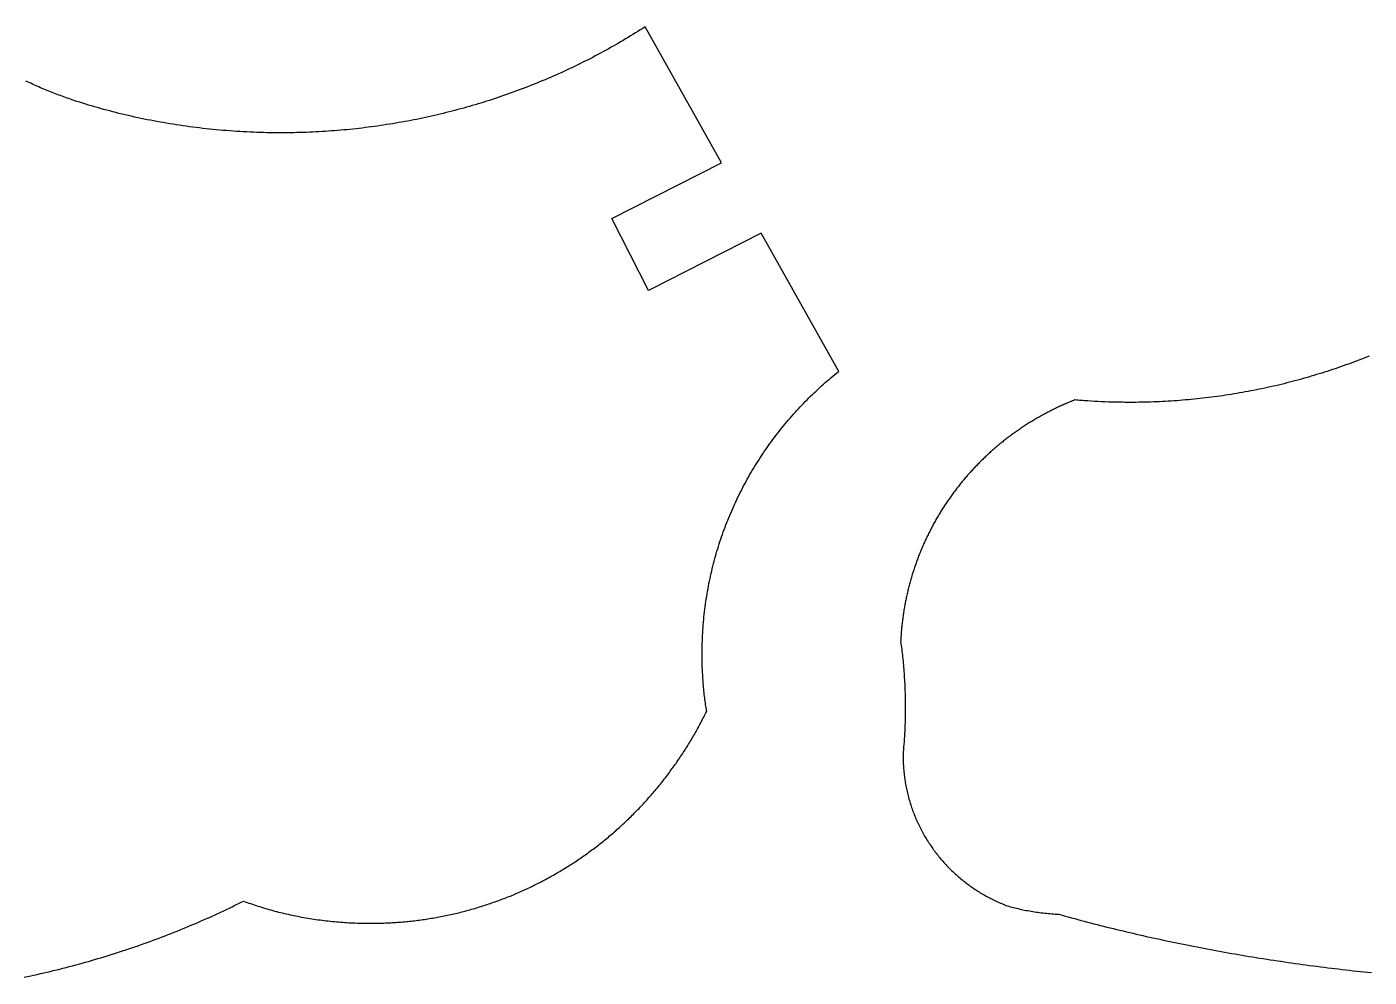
# Model space of a CAD drawing. Extents: x -331 to 1103, y -532 to 1751.
# Drawn here: x -128.5 to 73.6, y 512.5 to 655.7 of the extents above; entities that cross this region are included whole.
import ezdxf

# ---------------------------------------------------------------- set-up
doc = ezdxf.new("R2010")
doc.units = 0
doc.layers.add('Default_Layer', color=1, linetype='CONTINUOUS')

msp = doc.modelspace()

# ---------------------------------------------------------------- linework, layer by layer
at = {"layer": 'Default_Layer'}
for points in [[(-128.95, 512.51), (-128.46, 512.62), (-127.97, 512.72), (-127.48, 512.83), (-126.99, 512.93), (-126.5, 513.04), (-126.01, 513.15), (-125.53, 513.27), (-125.04, 513.38), (-124.56, 513.5), (-124.07, 513.62), (-123.59, 513.74), (-123.11, 513.86), (-122.63, 513.98), (-122.15, 514.1), (-121.67, 514.23), (-121.19, 514.36), (-120.71, 514.49), (-120.23, 514.62), (-119.76, 514.75), (-119.28, 514.88), (-118.81, 515.02), (-118.34, 515.16), (-117.86, 515.3), (-117.39, 515.44), (-116.92, 515.58), (-116.45, 515.72), (-115.98, 515.87), (-115.51, 516.02), (-115.05, 516.16), (-114.58, 516.31), (-114.12, 516.47), (-113.65, 516.62), (-113.19, 516.77), (-112.73, 516.93), (-112.26, 517.09), (-111.8, 517.25), (-111.34, 517.41), (-110.89, 517.57), (-110.43, 517.74), (-109.97, 517.9), (-109.52, 518.07), (-109.06, 518.24), (-108.61, 518.41), (-108.16, 518.58), (-107.71, 518.75), (-107.26, 518.93), (-106.81, 519.1), (-106.36, 519.28), (-105.91, 519.46), (-105.46, 519.64), (-105.02, 519.82), (-104.58, 520), (-104.13, 520.19), (-103.69, 520.38), (-103.25, 520.56), (-102.81, 520.75), (-102.37, 520.94), (-101.93, 521.13), (-101.5, 521.33), (-101.06, 521.52), (-100.63, 521.72), (-100.2, 521.92), (-99.76, 522.12), (-99.33, 522.32), (-98.9, 522.52), (-98.47, 522.72), (-98.05, 522.93), (-97.62, 523.13), (-97.2, 523.34), (-96.77, 523.55), (-96.35, 523.76), (-95.93, 523.97), (-95.66, 523.88), (-95.39, 523.78), (-95.12, 523.68), (-94.85, 523.59), (-94.58, 523.49), (-94.31, 523.4), (-94.03, 523.31), (-93.76, 523.22), (-93.48, 523.14), (-93.2, 523.05), (-92.92, 522.96), (-92.64, 522.88), (-92.36, 522.8), (-92.08, 522.72), (-91.8, 522.64), (-91.51, 522.56), (-91.23, 522.48), (-90.94, 522.41), (-90.65, 522.33), (-90.36, 522.26), (-90.07, 522.19), (-89.78, 522.12), (-89.49, 522.05), (-89.2, 521.99), (-88.91, 521.92), (-88.61, 521.86), (-88.32, 521.8), (-88.02, 521.74), (-87.72, 521.68), (-87.42, 521.62), (-87.12, 521.56), (-86.82, 521.51), (-86.52, 521.46), (-86.22, 521.41), (-85.92, 521.36), (-85.62, 521.31), (-85.31, 521.26), (-85.01, 521.22), (-84.7, 521.17), (-84.39, 521.13), (-84.09, 521.09), (-83.78, 521.05), (-83.47, 521.02), (-83.16, 520.98), (-82.85, 520.95), (-82.54, 520.92), (-82.23, 520.89), (-81.92, 520.86), (-81.6, 520.83), (-81.29, 520.81), (-80.98, 520.78), (-80.66, 520.76), (-80.35, 520.74), (-80.03, 520.72), (-79.71, 520.7), (-79.4, 520.69), (-79.08, 520.68), (-78.76, 520.66), (-78.44, 520.65), (-78.12, 520.65), (-77.8, 520.64), (-77.48, 520.64), (-77.16, 520.63), (-76.84, 520.63), (-76.58, 520.63), (-76.32, 520.64), (-76.06, 520.64), (-75.8, 520.64), (-75.55, 520.65), (-75.29, 520.65), (-75.03, 520.66), (-74.77, 520.67), (-74.51, 520.68), (-74.25, 520.69), (-74, 520.7), (-73.74, 520.72), (-73.48, 520.73), (-73.23, 520.75), (-72.97, 520.76), (-72.71, 520.78), (-72.46, 520.8), (-72.2, 520.82), (-71.95, 520.84), (-71.69, 520.87), (-71.44, 520.89), (-71.19, 520.91), (-70.93, 520.94), (-70.68, 520.97), (-70.43, 521), (-70.17, 521.02), (-69.92, 521.06), (-69.67, 521.09), (-69.42, 521.12), (-69.17, 521.15), (-68.92, 521.19), (-68.67, 521.22), (-68.42, 521.26), (-68.17, 521.3), (-67.92, 521.34), (-67.67, 521.38), (-67.42, 521.42), (-67.17, 521.46), (-66.92, 521.51), (-66.68, 521.55), (-66.43, 521.6), (-66.18, 521.64), (-65.94, 521.69), (-65.69, 521.74), (-65.44, 521.79), (-65.2, 521.84), (-64.95, 521.9), (-64.71, 521.95), (-64.46, 522), (-64.22, 522.06), (-63.98, 522.12), (-63.74, 522.17), (-63.49, 522.23), (-63.25, 522.29), (-63.01, 522.35), (-62.77, 522.41), (-62.53, 522.48), (-62.29, 522.54), (-62.05, 522.61), (-61.81, 522.67), (-61.57, 522.74), (-61.33, 522.81), (-61.09, 522.88), (-60.85, 522.95), (-60.62, 523.02), (-60.38, 523.09), (-60.14, 523.16), (-59.91, 523.24), (-59.67, 523.31), (-59.43, 523.39), (-59.2, 523.47), (-58.97, 523.54), (-58.73, 523.62), (-58.5, 523.7), (-58.27, 523.79), (-58.03, 523.87), (-57.8, 523.95), (-57.57, 524.03), (-57.34, 524.12), (-57.11, 524.21), (-56.88, 524.29), (-56.65, 524.38), (-56.42, 524.47), (-56.19, 524.56), (-55.96, 524.65), (-55.73, 524.74), (-55.51, 524.84), (-55.28, 524.93), (-55.05, 525.03), (-54.83, 525.12), (-54.6, 525.22), (-54.38, 525.32), (-54.15, 525.42), (-53.93, 525.52), (-53.71, 525.62), (-53.48, 525.72), (-53.26, 525.82), (-53.04, 525.93), (-52.82, 526.03), (-52.6, 526.14), (-52.38, 526.24), (-52.16, 526.35), (-51.94, 526.46), (-51.72, 526.57), (-51.5, 526.68), (-51.29, 526.79), (-51.07, 526.9), (-50.85, 527.01), (-50.64, 527.13), (-50.42, 527.24), (-50.21, 527.36), (-49.99, 527.48), (-49.78, 527.59), (-49.57, 527.71), (-49.35, 527.83), (-49.14, 527.95), (-48.93, 528.07), (-48.72, 528.2), (-48.51, 528.32), (-48.3, 528.44), (-48.09, 528.57), (-47.88, 528.69), (-47.67, 528.82), (-47.47, 528.95), (-47.26, 529.07), (-47.05, 529.2), (-46.85, 529.33), (-46.64, 529.47), (-46.44, 529.6), (-46.23, 529.73), (-46.03, 529.86), (-45.83, 530), (-45.63, 530.13), (-45.42, 530.27), (-45.22, 530.41), (-45.02, 530.54), (-44.82, 530.68), (-44.62, 530.82), (-44.43, 530.96), (-44.23, 531.1), (-44.03, 531.25), (-43.84, 531.39), (-43.64, 531.53), (-43.44, 531.68), (-43.25, 531.82), (-43.06, 531.97), (-42.86, 532.12), (-42.67, 532.26), (-42.48, 532.41), (-42.29, 532.56), (-42.1, 532.71), (-41.9, 532.86), (-41.72, 533.02), (-41.53, 533.17), (-41.34, 533.32), (-41.15, 533.48), (-40.96, 533.63), (-40.78, 533.79), (-40.59, 533.95), (-40.41, 534.1), (-40.22, 534.26), (-40.04, 534.42), (-39.86, 534.58), (-39.68, 534.74), (-39.49, 534.9), (-39.31, 535.07), (-39.13, 535.23), (-38.95, 535.39), (-38.77, 535.56), (-38.6, 535.72), (-38.42, 535.89), (-38.24, 536.06), (-38.07, 536.23), (-37.89, 536.39), (-37.72, 536.56), (-37.54, 536.73), (-37.37, 536.9), (-37.2, 537.08), (-37.03, 537.25), (-36.86, 537.42), (-36.69, 537.6), (-36.52, 537.77), (-36.35, 537.95), (-36.18, 538.12), (-36.01, 538.3), (-35.85, 538.48), (-35.68, 538.65), (-35.51, 538.83), (-35.35, 539.01), (-35.19, 539.19), (-35.02, 539.37), (-34.86, 539.56), (-34.7, 539.74), (-34.54, 539.92), (-34.38, 540.11), (-34.22, 540.29), (-34.06, 540.48), (-33.91, 540.66), (-33.75, 540.85), (-33.59, 541.04), (-33.44, 541.23), (-33.28, 541.42), (-33.13, 541.6), (-32.98, 541.8), (-32.82, 541.99), (-32.67, 542.18), (-32.52, 542.37), (-32.37, 542.56), (-32.22, 542.76), (-32.08, 542.95), (-31.93, 543.15), (-31.78, 543.34), (-31.64, 543.54), (-31.49, 543.74), (-31.35, 543.93), (-31.2, 544.13), (-31.06, 544.33), (-30.92, 544.53), (-30.78, 544.73), (-30.64, 544.93), (-30.5, 545.14), (-30.36, 545.34), (-30.22, 545.54), (-30.09, 545.74), (-29.95, 545.95), (-29.82, 546.15), (-29.68, 546.36), (-29.55, 546.57), (-29.42, 546.77), (-29.28, 546.98), (-29.15, 547.19), (-29.02, 547.4), (-28.89, 547.61), (-28.77, 547.82), (-28.64, 548.03), (-28.51, 548.24), (-28.39, 548.45), (-28.26, 548.66), (-28.14, 548.88), (-28.01, 549.09), (-27.89, 549.3), (-27.77, 549.52), (-27.65, 549.73), (-27.53, 549.95), (-27.41, 550.17), (-27.29, 550.38), (-27.18, 550.6), (-27.06, 550.82), (-26.94, 551.04), (-26.83, 551.26), (-26.72, 551.48), (-26.6, 551.7), (-26.49, 551.92), (-26.38, 552.14), (-26.27, 552.36), (-26.16, 552.59), (-26.2, 552.83), (-26.24, 553.08), (-26.28, 553.33), (-26.32, 553.58), (-26.35, 553.83), (-26.39, 554.08), (-26.42, 554.34), (-26.45, 554.6), (-26.49, 554.86), (-26.52, 555.12), (-26.55, 555.39), (-26.57, 555.65), (-26.6, 555.92), (-26.62, 556.19), (-26.65, 556.46), (-26.67, 556.73), (-26.69, 557), (-26.71, 557.27), (-26.73, 557.55), (-26.75, 557.83), (-26.76, 558.1), (-26.78, 558.38), (-26.79, 558.66), (-26.8, 558.94), (-26.82, 559.22), (-26.82, 559.5), (-26.83, 559.79), (-26.84, 560.07), (-26.84, 560.35), (-26.85, 560.64), (-26.85, 560.92), (-26.85, 561.21), (-26.85, 561.61), (-26.84, 562.01), (-26.84, 562.41), (-26.83, 562.81), (-26.81, 563.21), (-26.8, 563.61), (-26.78, 564.01), (-26.76, 564.41), (-26.73, 564.81), (-26.71, 565.2), (-26.68, 565.6), (-26.64, 565.99), (-26.61, 566.39), (-26.57, 566.78), (-26.53, 567.17), (-26.48, 567.56), (-26.44, 567.95), (-26.39, 568.34), (-26.33, 568.73), (-26.28, 569.12), (-26.22, 569.51), (-26.16, 569.89), (-26.1, 570.28), (-26.03, 570.66), (-25.96, 571.04), (-25.89, 571.43), (-25.82, 571.81), (-25.74, 572.19), (-25.66, 572.57), (-25.58, 572.95), (-25.49, 573.33), (-25.41, 573.7), (-25.32, 574.08), (-25.22, 574.45), (-25.13, 574.83), (-25.03, 575.2), (-24.93, 575.57), (-24.83, 575.94), (-24.72, 576.31), (-24.61, 576.68), (-24.5, 577.05), (-24.39, 577.41), (-24.27, 577.78), (-24.16, 578.14), (-24.04, 578.51), (-23.91, 578.87), (-23.79, 579.23), (-23.66, 579.59), (-23.53, 579.95), (-23.4, 580.3), (-23.26, 580.66), (-23.12, 581.01), (-22.98, 581.37), (-22.84, 581.72), (-22.7, 582.07), (-22.55, 582.42), (-22.4, 582.77), (-22.25, 583.12), (-22.09, 583.47), (-21.93, 583.81), (-21.78, 584.15), (-21.61, 584.5), (-21.45, 584.84), (-21.28, 585.18), (-21.12, 585.52), (-20.94, 585.85), (-20.77, 586.19), (-20.6, 586.52), (-20.42, 586.86), (-20.24, 587.19), (-20.06, 587.52), (-19.87, 587.85), (-19.69, 588.18), (-19.5, 588.5), (-19.31, 588.83), (-19.11, 589.15), (-18.92, 589.48), (-18.72, 589.8), (-18.52, 590.12), (-18.32, 590.43), (-18.12, 590.75), (-17.91, 591.06), (-17.7, 591.38), (-17.49, 591.69), (-17.28, 592), (-17.06, 592.31), (-16.85, 592.62), (-16.63, 592.92), (-16.41, 593.23), (-16.18, 593.53), (-15.96, 593.83), (-15.73, 594.13), (-15.5, 594.43), (-15.27, 594.72), (-15.04, 595.02), (-14.8, 595.31), (-14.57, 595.6), (-14.33, 595.89), (-14.09, 596.18), (-13.84, 596.47), (-13.6, 596.75), (-13.35, 597.04), (-13.1, 597.32), (-12.85, 597.6), (-12.6, 597.88), (-12.35, 598.15), (-12.09, 598.43), (-11.83, 598.7), (-11.57, 598.97), (-11.31, 599.24), (-11.05, 599.51), (-10.78, 599.78), (-10.51, 600.04), (-10.24, 600.3), (-9.97, 600.56), (-9.7, 600.82), (-9.42, 601.08), (-9.15, 601.33), (-8.87, 601.59), (-8.59, 601.84), (-8.31, 602.09), (-8.02, 602.34), (-7.74, 602.58), (-7.45, 602.83), (-7.16, 603.07), (-6.87, 603.31), (-6.58, 603.55), (-6.28, 603.78), (-17.97, 624.59), (-34.94, 615.98), (-34.94, 615.98), (-40.45, 626.84), (-23.94, 635.23), (-35.43, 655.7), (-35.79, 655.46), (-36.16, 655.23), (-36.53, 655), (-36.89, 654.77), (-37.26, 654.54), (-37.63, 654.32), (-38, 654.09), (-38.38, 653.87), (-38.75, 653.65), (-39.13, 653.43), (-39.5, 653.21), (-39.88, 652.99), (-40.26, 652.77), (-40.64, 652.56), (-41.02, 652.35), (-41.4, 652.14), (-41.79, 651.93), (-42.17, 651.72), (-42.56, 651.51), (-42.95, 651.31), (-43.33, 651.1), (-43.72, 650.9), (-44.11, 650.7), (-44.51, 650.51), (-44.9, 650.31), (-45.29, 650.11), (-45.69, 649.92), (-46.08, 649.73), (-46.48, 649.54), (-46.88, 649.35), (-47.28, 649.16), (-47.68, 648.98), (-48.08, 648.79), (-48.48, 648.61), (-48.89, 648.43), (-49.29, 648.25), (-49.7, 648.08), (-50.1, 647.9), (-50.51, 647.73), (-50.92, 647.56), (-51.33, 647.39), (-51.74, 647.22), (-52.15, 647.05), (-52.57, 646.89), (-52.98, 646.72), (-53.39, 646.56), (-53.81, 646.4), (-54.23, 646.25), (-54.65, 646.09), (-55.06, 645.93), (-55.48, 645.78), (-55.9, 645.63), (-56.33, 645.48), (-56.75, 645.33), (-57.17, 645.19), (-57.6, 645.04), (-58.02, 644.9), (-58.45, 644.76), (-58.88, 644.62), (-59.3, 644.49), (-59.73, 644.35), (-60.16, 644.22), (-60.59, 644.09), (-61.03, 643.96), (-61.46, 643.83), (-61.89, 643.71), (-62.33, 643.58), (-62.76, 643.46), (-63.2, 643.34), (-63.64, 643.22), (-64.07, 643.11), (-64.51, 642.99), (-64.95, 642.88), (-65.39, 642.77), (-65.83, 642.66), (-66.28, 642.55), (-66.72, 642.45), (-67.16, 642.34), (-67.61, 642.24), (-68.05, 642.14), (-68.5, 642.05), (-68.94, 641.95), (-69.39, 641.86), (-69.84, 641.76), (-70.29, 641.68), (-70.74, 641.59), (-71.19, 641.5), (-71.64, 641.42), (-72.09, 641.34), (-72.55, 641.26), (-73, 641.18), (-73.46, 641.1), (-73.91, 641.03), (-74.37, 640.96), (-74.82, 640.89), (-75.28, 640.82), (-75.74, 640.75), (-76.2, 640.69), (-76.66, 640.63), (-77.12, 640.57), (-77.58, 640.51), (-78.04, 640.45), (-78.5, 640.4), (-78.96, 640.35), (-79.43, 640.3), (-79.89, 640.25), (-80.35, 640.2), (-80.82, 640.16), (-81.28, 640.12), (-81.75, 640.08), (-82.22, 640.04), (-82.69, 640.01), (-83.15, 639.97), (-83.62, 639.94), (-84.09, 639.91), (-84.56, 639.89), (-85.03, 639.86), (-85.5, 639.84), (-85.98, 639.82), (-86.45, 639.8), (-86.92, 639.78), (-87.39, 639.77), (-87.87, 639.76), (-88.34, 639.75), (-88.82, 639.74), (-89.29, 639.74), (-89.77, 639.73), (-90.25, 639.73), (-90.77, 639.73), (-91.29, 639.74), (-91.81, 639.74), (-92.33, 639.75), (-92.85, 639.76), (-93.37, 639.78), (-93.89, 639.8), (-94.41, 639.81), (-94.92, 639.84), (-95.44, 639.86), (-95.95, 639.89), (-96.47, 639.92), (-96.98, 639.95), (-97.49, 639.98), (-98, 640.02), (-98.51, 640.06), (-99.02, 640.1), (-99.53, 640.15), (-100.04, 640.19), (-100.55, 640.24), (-101.05, 640.29), (-101.56, 640.35), (-102.06, 640.4), (-102.56, 640.46), (-103.06, 640.52), (-103.56, 640.58), (-104.06, 640.65), (-104.56, 640.72), (-105.05, 640.79), (-105.55, 640.86), (-106.04, 640.94), (-106.53, 641.01), (-107.02, 641.09), (-107.51, 641.17), (-108, 641.26), (-108.49, 641.34), (-108.97, 641.43), (-109.46, 641.52), (-109.94, 641.61), (-110.42, 641.71), (-110.9, 641.81), (-111.38, 641.91), (-111.85, 642.01), (-112.33, 642.11), (-112.8, 642.22), (-113.27, 642.32), (-113.74, 642.43), (-114.21, 642.55), (-114.67, 642.66), (-115.14, 642.78), (-115.6, 642.9), (-116.06, 643.02), (-116.52, 643.14), (-116.98, 643.26), (-117.43, 643.39), (-117.89, 643.52), (-118.34, 643.65), (-118.79, 643.78), (-119.24, 643.91), (-119.68, 644.05), (-120.13, 644.19), (-120.57, 644.33), (-121.01, 644.47), (-121.45, 644.62), (-121.71, 644.7), (-121.96, 644.79), (-122.22, 644.88), (-122.47, 644.96), (-122.73, 645.05), (-122.98, 645.14), (-123.24, 645.24), (-123.49, 645.33), (-123.75, 645.42), (-124, 645.52), (-124.25, 645.61), (-124.5, 645.71), (-124.75, 645.81), (-125, 645.91), (-125.25, 646.01), (-125.5, 646.11), (-125.75, 646.21), (-126, 646.32), (-126.24, 646.42), (-126.49, 646.53), (-126.73, 646.64), (-126.98, 646.74), (-127.22, 646.85), (-127.47, 646.96), (-127.71, 647.07), (-127.95, 647.19), (-128.2, 647.3), (-128.44, 647.41), (-128.68, 647.53)], [(73.61, 606.1), (73.22, 605.94), (72.83, 605.78), (72.44, 605.63), (72.05, 605.48), (71.66, 605.33), (71.27, 605.18), (70.88, 605.04), (70.48, 604.89), (70.09, 604.75), (69.69, 604.61), (69.29, 604.47), (68.9, 604.33), (68.5, 604.19), (68.1, 604.06), (67.7, 603.93), (67.3, 603.79), (66.9, 603.66), (66.49, 603.54), (66.09, 603.41), (65.69, 603.29), (65.28, 603.16), (64.88, 603.04), (64.47, 602.92), (64.07, 602.81), (63.66, 602.69), (63.25, 602.58), (62.84, 602.47), (62.43, 602.36), (62.02, 602.25), (61.61, 602.14), (61.2, 602.04), (60.79, 601.93), (60.37, 601.83), (59.96, 601.73), (59.55, 601.63), (59.13, 601.54), (58.71, 601.44), (58.3, 601.35), (57.88, 601.26), (57.46, 601.17), (57.05, 601.09), (56.63, 601), (56.21, 600.92), (55.79, 600.84), (55.37, 600.76), (54.94, 600.68), (54.52, 600.6), (54.1, 600.53), (53.67, 600.46), (53.25, 600.39), (52.83, 600.32), (52.4, 600.25), (51.97, 600.19), (51.55, 600.12), (51.12, 600.06), (50.69, 600), (50.26, 599.95), (49.84, 599.89), (49.41, 599.84), (48.98, 599.78), (48.55, 599.73), (48.11, 599.69), (47.68, 599.64), (47.25, 599.6), (46.82, 599.56), (46.38, 599.51), (45.95, 599.48), (45.51, 599.44), (45.08, 599.41), (44.64, 599.37), (44.21, 599.34), (43.77, 599.31), (43.33, 599.29), (42.9, 599.26), (42.46, 599.24), (42.02, 599.22), (41.58, 599.2), (41.14, 599.18), (40.7, 599.17), (40.26, 599.16), (39.82, 599.14), (39.37, 599.14), (38.93, 599.13), (38.49, 599.12), (38.05, 599.12), (37.6, 599.12), (37.33, 599.12), (37.05, 599.12), (36.78, 599.12), (36.51, 599.13), (35.96, 599.13), (35.42, 599.14), (34.88, 599.16), (34.34, 599.17), (33.81, 599.19), (33.28, 599.21), (32.76, 599.24), (32.24, 599.26), (31.73, 599.29), (31.22, 599.33), (30.73, 599.36), (30.48, 599.38), (30.24, 599.4), (29.99, 599.42), (29.76, 599.44), (29.52, 599.46), (29.28, 599.48), (29.11, 599.41), (28.93, 599.34), (28.76, 599.27), (28.59, 599.2), (28.41, 599.13), (28.24, 599.05), (28.07, 598.98), (27.9, 598.91), (27.73, 598.83), (27.55, 598.76), (27.38, 598.68), (27.21, 598.6), (27.04, 598.52), (26.87, 598.45), (26.71, 598.37), (26.54, 598.29), (26.37, 598.21), (26.2, 598.12), (26.03, 598.04), (25.87, 597.96), (25.7, 597.88), (25.54, 597.79), (25.37, 597.71), (25.21, 597.62), (25.04, 597.53), (24.88, 597.45), (24.71, 597.36), (24.55, 597.27), (24.39, 597.18), (24.22, 597.09), (24.06, 597), (23.9, 596.91), (23.74, 596.82), (23.58, 596.73), (23.42, 596.63), (23.26, 596.54), (23.1, 596.45), (22.94, 596.35), (22.79, 596.25), (22.63, 596.16), (22.47, 596.06), (22.31, 595.96), (22.16, 595.86), (22, 595.77), (21.85, 595.67), (21.69, 595.57), (21.54, 595.46), (21.39, 595.36), (21.23, 595.26), (21.08, 595.16), (20.93, 595.05), (20.78, 594.95), (20.62, 594.84), (20.47, 594.74), (20.32, 594.63), (20.17, 594.53), (20.02, 594.42), (19.88, 594.31), (19.73, 594.2), (19.58, 594.09), (19.43, 593.98), (19.29, 593.87), (19.14, 593.76), (19, 593.65), (18.85, 593.54), (18.71, 593.42), (18.56, 593.31), (18.42, 593.19), (18.28, 593.08), (18.13, 592.96), (17.99, 592.85), (17.85, 592.73), (17.71, 592.61), (17.57, 592.5), (17.43, 592.38), (17.29, 592.26), (17.15, 592.14), (17.01, 592.02), (16.88, 591.9), (16.74, 591.78), (16.6, 591.65), (16.47, 591.53), (16.33, 591.41), (16.2, 591.28), (16.06, 591.16), (15.93, 591.03), (15.8, 590.91), (15.67, 590.78), (15.53, 590.66), (15.4, 590.53), (15.27, 590.4), (15.14, 590.27), (15.01, 590.14), (14.88, 590.01), (14.75, 589.88), (14.63, 589.75), (14.5, 589.62), (14.37, 589.49), (14.25, 589.36), (14.12, 589.23), (14, 589.09), (13.87, 588.96), (13.75, 588.82), (13.63, 588.69), (13.5, 588.55), (13.38, 588.42), (13.26, 588.28), (13.14, 588.14), (13.02, 588.01), (12.9, 587.87), (12.78, 587.73), (12.66, 587.59), (12.55, 587.45), (12.43, 587.31), (12.31, 587.17), (12.2, 587.03), (12.08, 586.89), (11.97, 586.74), (11.85, 586.6), (11.74, 586.46), (11.63, 586.31), (11.52, 586.17), (11.41, 586.02), (11.3, 585.88), (11.19, 585.73), (11.08, 585.59), (10.97, 585.44), (10.86, 585.29), (10.75, 585.14), (10.65, 585), (10.54, 584.85), (10.43, 584.7), (10.33, 584.55), (10.22, 584.4), (10.12, 584.25), (10.02, 584.1), (9.92, 583.94), (9.82, 583.79), (9.71, 583.64), (9.61, 583.49), (9.51, 583.33), (9.42, 583.18), (9.32, 583.02), (9.22, 582.87), (9.12, 582.71), (9.03, 582.56), (8.93, 582.4), (8.84, 582.25), (8.74, 582.09), (8.65, 581.93), (8.56, 581.77), (8.47, 581.61), (8.37, 581.45), (8.28, 581.29), (8.19, 581.13), (8.1, 580.97), (8.02, 580.81), (7.93, 580.65), (7.84, 580.49), (7.76, 580.33), (7.67, 580.17), (7.58, 580), (7.5, 579.84), (7.42, 579.68), (7.33, 579.51), (7.25, 579.35), (7.17, 579.18), (7.09, 579.02), (7.01, 578.85), (6.93, 578.68), (6.85, 578.52), (6.77, 578.35), (6.7, 578.18), (6.62, 578.01), (6.55, 577.85), (6.47, 577.68), (6.4, 577.51), (6.32, 577.34), (6.25, 577.17), (6.18, 577), (6.11, 576.83), (6.04, 576.66), (5.97, 576.49), (5.9, 576.31), (5.83, 576.14), (5.76, 575.97), (5.7, 575.8), (5.63, 575.62), (5.57, 575.45), (5.5, 575.27), (5.44, 575.1), (5.38, 574.93), (5.32, 574.75), (5.25, 574.57), (5.19, 574.4), (5.13, 574.22), (5.08, 574.05), (5.02, 573.87), (4.96, 573.69), (4.9, 573.51), (4.85, 573.34), (4.79, 573.16), (4.74, 572.98), (4.69, 572.8), (4.63, 572.62), (4.58, 572.44), (4.53, 572.26), (4.48, 572.08), (4.43, 571.9), (4.38, 571.72), (4.33, 571.54), (4.29, 571.35), (4.24, 571.17), (4.2, 570.99), (4.15, 570.81), (4.11, 570.62), (4.06, 570.44), (4.02, 570.26), (3.98, 570.07), (3.94, 569.89), (3.9, 569.7), (3.86, 569.52), (3.82, 569.33), (3.79, 569.15), (3.75, 568.96), (3.72, 568.77), (3.68, 568.59), (3.65, 568.4), (3.61, 568.21), (3.58, 568.03), (3.55, 567.84), (3.52, 567.65), (3.49, 567.46), (3.46, 567.27), (3.44, 567.08), (3.41, 566.9), (3.38, 566.71), (3.36, 566.52), (3.33, 566.33), (3.31, 566.14), (3.29, 565.95), (3.26, 565.75), (3.24, 565.56), (3.22, 565.37), (3.2, 565.18), (3.19, 564.99), (3.17, 564.8), (3.15, 564.6), (3.14, 564.41), (3.12, 564.22), (3.11, 564.03), (3.09, 563.83), (3.08, 563.64), (3.07, 563.44), (3.06, 563.25), (3.05, 563.06), (3.09, 562.77), (3.13, 562.49), (3.17, 562.2), (3.21, 561.91), (3.24, 561.62), (3.28, 561.33), (3.31, 561.03), (3.34, 560.73), (3.38, 560.43), (3.41, 560.13), (3.44, 559.82), (3.46, 559.51), (3.49, 559.2), (3.52, 558.89), (3.54, 558.58), (3.56, 558.27), (3.58, 557.95), (3.6, 557.64), (3.62, 557.32), (3.64, 557), (3.66, 556.68), (3.67, 556.36), (3.68, 556.03), (3.7, 555.71), (3.71, 555.38), (3.72, 555.06), (3.72, 554.73), (3.73, 554.4), (3.74, 554.08), (3.74, 553.75), (3.74, 553.42), (3.74, 553.09), (3.74, 552.65), (3.74, 552.21), (3.73, 551.77), (3.72, 551.33), (3.71, 550.9), (3.7, 550.46), (3.68, 550.03), (3.66, 549.61), (3.64, 549.19), (3.62, 548.77), (3.59, 548.36), (3.56, 547.95), (3.53, 547.55), (3.5, 547.16), (3.47, 546.77), (3.43, 546.39), (3.43, 546.26), (3.43, 546.12), (3.42, 545.97), (3.42, 545.82), (3.43, 545.58), (3.43, 545.34), (3.43, 545.1), (3.44, 544.87), (3.45, 544.63), (3.47, 544.39), (3.48, 544.16), (3.5, 543.92), (3.52, 543.69), (3.54, 543.46), (3.56, 543.22), (3.59, 542.99), (3.62, 542.76), (3.65, 542.53), (3.68, 542.3), (3.72, 542.07), (3.75, 541.84), (3.79, 541.61), (3.83, 541.38), (3.88, 541.16), (3.92, 540.93), (3.97, 540.71), (4.02, 540.48), (4.07, 540.26), (4.13, 540.03), (4.18, 539.81), (4.24, 539.59), (4.3, 539.37), (4.36, 539.15), (4.43, 538.93), (4.49, 538.71), (4.56, 538.5), (4.63, 538.28), (4.7, 538.07), (4.78, 537.85), (4.85, 537.64), (4.93, 537.43), (5.01, 537.22), (5.09, 537), (5.18, 536.79), (5.26, 536.59), (5.35, 536.38), (5.44, 536.17), (5.53, 535.97), (5.63, 535.76), (5.72, 535.56), (5.82, 535.36), (5.92, 535.15), (6.02, 534.95), (6.12, 534.75), (6.22, 534.56), (6.33, 534.36), (6.44, 534.16), (6.55, 533.97), (6.66, 533.77), (6.77, 533.58), (6.89, 533.39), (7.01, 533.2), (7.12, 533.01), (7.25, 532.82), (7.37, 532.63), (7.49, 532.45), (7.62, 532.26), (7.74, 532.08), (7.87, 531.9), (8, 531.71), (8.14, 531.54), (8.27, 531.36), (8.4, 531.18), (8.54, 531), (8.68, 530.83), (8.82, 530.65), (8.96, 530.48), (9.11, 530.31), (9.25, 530.14), (9.4, 529.97), (9.55, 529.81), (9.69, 529.64), (9.85, 529.48), (10, 529.31), (10.15, 529.15), (10.31, 528.99), (10.47, 528.83), (10.62, 528.68), (10.78, 528.52), (10.95, 528.37), (11.11, 528.21), (11.27, 528.06), (11.44, 527.91), (11.61, 527.77), (11.78, 527.62), (11.95, 527.47), (12.12, 527.33), (12.29, 527.19), (12.46, 527.05), (12.64, 526.91), (12.82, 526.77), (13, 526.63), (13.17, 526.5), (13.36, 526.36), (13.54, 526.23), (13.72, 526.1), (13.91, 525.98), (14.09, 525.85), (14.28, 525.72), (14.47, 525.6), (14.66, 525.48), (14.85, 525.36), (15.04, 525.24), (15.24, 525.12), (15.43, 525.01), (15.63, 524.9), (15.82, 524.78), (16.02, 524.67), (16.22, 524.57), (16.42, 524.46), (16.62, 524.36), (16.83, 524.25), (17.03, 524.15), (17.23, 524.05), (17.44, 523.96), (17.65, 523.86), (17.86, 523.77), (18.07, 523.68), (18.28, 523.59), (18.49, 523.5), (18.7, 523.41), (18.91, 523.33), (19.14, 523.26), (19.36, 523.2), (19.58, 523.13), (19.81, 523.07), (20.04, 523.01), (20.27, 522.95), (20.51, 522.89), (20.74, 522.84), (20.98, 522.78), (21.22, 522.73), (21.46, 522.68), (21.7, 522.63), (21.95, 522.58), (22.19, 522.54), (22.44, 522.49), (22.69, 522.45), (22.94, 522.4), (23.2, 522.36), (23.45, 522.33), (23.71, 522.29), (23.96, 522.25), (24.22, 522.22), (24.48, 522.19), (24.74, 522.16), (25.01, 522.13), (25.27, 522.11), (25.53, 522.08), (25.8, 522.06), (26.07, 522.04), (26.34, 522.02), (26.61, 522), (26.88, 521.99), (27.35, 521.85), (27.83, 521.72), (28.3, 521.59), (28.78, 521.46), (29.26, 521.33), (29.73, 521.2), (30.21, 521.07), (30.7, 520.94), (31.18, 520.82), (31.66, 520.69), (32.15, 520.56), (32.63, 520.44), (33.12, 520.31), (33.61, 520.19), (34.09, 520.07), (34.58, 519.95), (35.08, 519.83), (35.57, 519.71), (36.06, 519.59), (36.55, 519.47), (37.05, 519.35), (37.55, 519.23), (38.04, 519.12), (38.54, 519), (39.04, 518.89), (39.54, 518.77), (40.04, 518.66), (40.54, 518.55), (41.05, 518.44), (41.55, 518.32), (42.06, 518.22), (42.56, 518.11), (43.07, 518), (43.58, 517.89), (44.09, 517.78), (44.6, 517.68), (45.11, 517.57), (45.62, 517.47), (46.13, 517.37), (46.65, 517.26), (47.16, 517.16), (47.68, 517.06), (48.19, 516.96), (48.71, 516.86), (49.23, 516.76), (49.75, 516.67), (50.27, 516.57), (50.79, 516.47), (51.31, 516.38), (51.84, 516.29), (52.36, 516.19), (52.88, 516.1), (53.41, 516.01), (53.94, 515.92), (54.46, 515.83), (54.99, 515.74), (55.52, 515.65), (56.05, 515.56), (56.58, 515.48), (57.11, 515.39), (57.65, 515.31), (58.18, 515.23), (58.71, 515.14), (59.25, 515.06), (59.78, 514.98), (60.32, 514.9), (60.86, 514.82), (61.39, 514.74), (61.93, 514.67), (62.47, 514.59), (63.01, 514.51), (63.55, 514.44), (64.09, 514.37), (64.64, 514.29), (65.18, 514.22), (65.72, 514.15), (66.27, 514.08), (66.81, 514.01), (67.36, 513.94), (67.91, 513.88), (68.45, 513.81), (69, 513.75), (69.55, 513.68), (70.1, 513.62), (70.65, 513.55), (71.2, 513.49), (71.75, 513.43), (72.31, 513.37), (72.86, 513.31), (73.41, 513.26), (73.97, 513.2)]]:
    msp.add_lwpolyline(points, dxfattribs=at)

doc.saveas('drawing.dxf')
